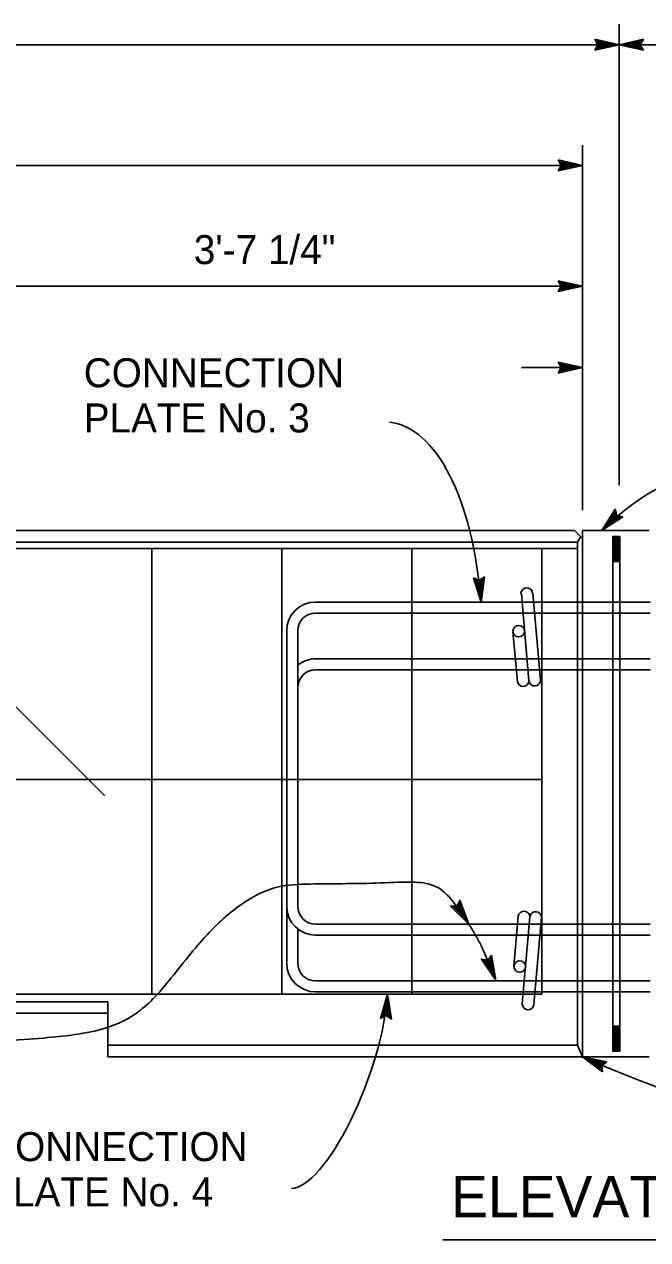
# Model space of a CAD drawing. Extents: x -894 to 866, y -476 to 714.
# Drawn here: x -246.4 to -95.8, y -148.2 to 145.6 of the extents above; entities that cross this region are included whole.
import ezdxf

# ---------------------------------------------------------------- set-up
doc = ezdxf.new("R2010")
doc.units = 0
for name, color, linetype in [('56 Stage 3 Anno', 7, 'Continuous'), ('57 Undefined', 7, 'Continuous'), ('60 Nongeo Data', 7, 'Continuous')]:
    doc.layers.add(name, color=color, linetype=linetype)

msp = doc.modelspace()

# ---------------------------------------------------------------- linework, layer by layer
at = {"layer": '56 Stage 3 Anno'}
for p, q in [((-102.66, 34.22), (-102.66, 145.57)), ((-107.78, 140.65), (-108.57, 141.97)), ((-108.57, 141.97), (-108.57, 141.97)), ((-108.57, 141.97), (-102.66, 140.65)), ((-108.35, 141.62), (-104.02, 140.65)), ((-108.12, 141.27), (-105.38, 140.66)), ((-102.66, 140.65), (-96.76, 141.96)), ((-101.29, 140.66), (-96.99, 141.61)), ((-99.94, 140.65), (-97.16, 141.27)), ((-96.76, 141.96), (-97.54, 140.65)), ((-96.76, 141.96), (-96.76, 141.96)), ((-663.79, 140.65), (-102.66, 140.65)), ((-102.66, 140.65), (-108.57, 139.34)), ((-108.57, 139.34), (-107.78, 140.65)), ((-108.57, 139.34), (-108.57, 139.34)), ((-104.03, 140.65), (-108.34, 139.7)), ((-105.38, 140.66), (-108.16, 140.04)), ((-107.95, 140.93), (-106.74, 140.66)), ((-106.74, 140.66), (-107.93, 140.39)), ((-102.66, 140.65), (-102.66, 140.65)), ((-96.76, 139.33), (-102.66, 140.65)), ((-102.66, 140.65), (-102.66, 140.65)), ((-102.66, 140.65), (460.12, 140.65)), ((-96.97, 139.68), (-101.3, 140.65)), ((-97.2, 140.04), (-99.94, 140.65)), ((-98.58, 140.65), (-97.39, 140.91)), ((-97.37, 140.38), (-98.58, 140.65)), ((-97.54, 140.65), (-96.76, 139.33)), ((-96.76, 139.33), (-96.76, 139.33)), ((-111.54, 28.14), (-111.54, 116.39)), ((-116.65, 111.46), (-117.44, 112.78)), ((-117.44, 112.78), (-117.44, 112.78)), ((-117.44, 112.78), (-111.54, 111.46)), ((-117.23, 112.43), (-112.89, 111.46)), ((-117, 112.08), (-114.26, 111.47)), ((-116.83, 111.74), (-115.61, 111.47)), ((-659.33, 111.46), (-111.54, 111.46)), ((-111.54, 111.46), (-117.44, 110.15)), ((-117.44, 110.15), (-116.65, 111.46)), ((-117.44, 110.16), (-117.44, 110.16)), ((-112.91, 111.46), (-117.21, 110.51)), ((-114.26, 111.47), (-117.04, 110.85)), ((-115.61, 111.47), (-116.8, 111.2)), ((-111.54, 111.46), (-111.54, 111.46)), ((-268.17, 82.27), (-111.54, 82.27)), ((-116.65, 82.27), (-117.44, 83.59)), ((-117.44, 83.59), (-117.44, 83.59)), ((-117.44, 83.59), (-111.54, 82.27)), ((-111.54, 82.27), (-117.44, 80.97)), ((-117.44, 80.97), (-116.65, 82.27)), ((-117.23, 83.24), (-112.89, 82.28)), ((-112.91, 82.27), (-117.21, 81.32)), ((-114.26, 82.28), (-117.04, 81.66)), ((-117, 82.89), (-114.26, 82.28)), ((-116.83, 82.55), (-115.61, 82.28)), ((-115.61, 82.28), (-116.8, 82.01)), ((-111.54, 82.27), (-111.54, 82.27)), ((-117.44, 80.97), (-117.44, 80.97)), ((-126.3, 62.59), (-111.54, 62.59)), ((-116.65, 62.59), (-117.44, 63.91)), ((-117.44, 63.91), (-117.44, 63.91)), ((-117.44, 63.91), (-111.54, 62.59)), ((-111.54, 62.59), (-117.44, 61.28)), ((-117.44, 61.28), (-116.65, 62.59)), ((-117.23, 63.56), (-112.89, 62.59)), ((-112.91, 62.59), (-117.21, 61.63)), ((-114.26, 62.59), (-117.04, 61.98)), ((-117, 63.2), (-114.26, 62.59)), ((-116.83, 62.86), (-115.61, 62.59)), ((-115.61, 62.59), (-116.8, 62.33)), ((-111.54, 62.59), (-111.54, 62.59)), ((-117.44, 61.28), (-117.44, 61.28)), ((-106.81, 23.22), (-103.62, 28.36)), ((-101.74, 26.53), (-106.81, 23.22)), ((-102.14, 26.62), (-105.86, 24.19)), ((-105.85, 24.2), (-103.53, 27.95)), ((-104.91, 25.16), (-103.41, 27.59)), ((-102.55, 26.7), (-104.91, 25.16)), ((-103.96, 26.14), (-103.31, 27.17)), ((-102.92, 26.81), (-103.96, 26.14)), ((-103.62, 28.36), (-103.62, 28.36)), ((-103.62, 28.36), (-103.23, 26.88)), ((-103.23, 26.88), (-101.74, 26.53)), ((-101.74, 26.53), (-101.74, 26.53)), ((-106.81, 23.22), (-106.81, 23.22)), ((-136.05, 5.94), (-137.85, 11.81)), ((-137.85, 11.81), (-137.85, 11.81)), ((-137.85, 11.81), (-136.46, 11.12)), ((-136.46, 11.12), (-135.19, 12.02)), ((-135.53, 11.78), (-136.16, 7.31)), ((-135.19, 12.02), (-136.05, 5.94)), ((-135.19, 12.02), (-135.19, 12.02)), ((-136.16, 7.32), (-137.48, 11.61)), ((-136.27, 8.69), (-137.12, 11.46)), ((-136.38, 10.07), (-136.74, 11.25)), ((-136.2, 11.31), (-136.38, 10.07)), ((-135.87, 11.52), (-136.27, 8.69)), ((-136.05, 5.94), (-136.05, 5.94)), ((-141.15, -66.15), (-141.15, -66.15)), ((-143.39, -67.6), (-143.39, -67.6)), ((-139.01, -71.92), (-139.01, -71.92)), ((-135.97, -80.38), (-135.97, -80.38)), ((-133.49, -79.38), (-133.49, -79.38)), ((-132.5, -85.45), (-132.5, -85.45)), ((-160.37, -94.73), (-158.64, -88.83)), ((-160, -94.54), (-158.73, -90.21)), ((-158.73, -90.22), (-158.05, -94.64)), ((-158.64, -88.83), (-158.64, -88.83)), ((-158.64, -88.83), (-157.71, -94.9)), ((-159.63, -94.33), (-158.83, -91.59)), ((-159.27, -94.17), (-158.92, -92.96)), ((-158.92, -92.96), (-158.73, -94.19)), ((-158.83, -91.59), (-158.39, -94.45)), ((-158.98, -94.02), (-160.37, -94.73)), ((-160.37, -94.73), (-160.37, -94.73)), ((-157.71, -94.9), (-158.98, -94.02)), ((-157.71, -94.9), (-157.71, -94.9)), ((-106.71, -107.6), (-111.54, -103.95)), ((-111.54, -103.95), (-111.54, -103.95)), ((-111.54, -103.95), (-105.62, -105.21)), ((-106.76, -107.19), (-110.3, -104.51)), ((-110.29, -104.51), (-105.98, -105.44)), ((-106.82, -106.78), (-109.06, -105.08)), ((-109.06, -105.08), (-106.28, -105.67)), ((-106.84, -106.39), (-107.83, -105.65)), ((-107.83, -105.65), (-106.64, -105.9)), ((-105.62, -105.21), (-106.88, -106.07)), ((-105.62, -105.21), (-105.62, -105.21)), ((-106.88, -106.07), (-106.71, -107.6)), ((-106.71, -107.6), (-106.71, -107.6))]:
    msp.add_line(p, q, dxfattribs=at)
for points in [[(-141.15, -66.15), (-139.01, -71.92), (-143.39, -67.6), (-142.98, -67.59), (-139.77, -70.75), (-141.33, -66.52), (-141.52, -66.89), (-140.51, -69.6), (-142.57, -67.58), (-142.15, -67.56), (-141.26, -68.44), (-141.7, -67.26), (-141.84, -67.55), (-143.39, -67.6), (-141.84, -67.55)], [(-133.49, -79.38), (-132.5, -85.45), (-135.97, -80.38), (-135.56, -80.44), (-133.02, -84.16), (-133.74, -79.71), (-133.99, -80.04), (-133.53, -82.89), (-135.16, -80.51), (-134.75, -80.58), (-134.04, -81.6), (-134.24, -80.37), (-134.44, -80.63), (-135.97, -80.38), (-134.44, -80.63)]]:
    msp.add_lwpolyline(points, close=True, dxfattribs=at)
for centre, major_axis, ratio, start_param, end_param in [((-162.39, -11.5), (-3.78, -60.93), 0.434655, 1.887847, 3.125831), ((-80.51, 8.47), (-35.39, -20.91), 0.682295, 3.983748, 5.08967), ((-172.49, -106.43), (-10.6, -29.23), 0.309462, 0.124652, 2.324162), ((-17.33, -49.59), (159.28, -20.26), 0.486691, 4.142742, 4.799766)]:
    msp.add_ellipse(centre, major_axis=major_axis, ratio=ratio, start_param=start_param, end_param=end_param, dxfattribs=at)
for points, degree in [([(-139.01, -71.92), (-140.3, -69.93), (-143.91, -64.45), (-148.02, -62.05), (-153.03, -61.6), (-161.13, -62.05), (-170.97, -62.16), (-179.64, -62.19), (-187.06, -62.81), (-196.03, -68.07), (-204.99, -77.04), (-214.58, -90.03), (-222.31, -95.91), (-231.27, -98.39), (-242.41, -99.63), (-261.2, -100.79), (-268.35, -100.48)], 3), ([(-132.5, -85.45), (-135.19, -78.75), (-137.24, -74.66), (-139, -71.94)], 2)]:
    msp.add_open_spline(points, degree=degree, dxfattribs=at)
at = {"layer": '57 Undefined'}
msp.add_line((-145.25, -148.18), (-56.44, -148.18), dxfattribs=at)
at = {"layer": '60 Nongeo Data'}
for p, q in [((-657.43, 23.22), (-113.43, 23.22)), ((-113.43, 23.22), (-111.54, 21.26)), ((-112.71, 20.43), (-111.98, 21.73)), ((-111.54, 23.22), (-111.54, -103.95)), ((-111.54, 23.22), (-95.37, 23.22)), ((-104.17, 21.77), (-104.17, -102.6)), ((-104.17, 21.77), (-102.49, 21.77)), ((-104.17, 21.63), (-102.49, 21.63)), ((-104.17, 21.49), (-102.49, 21.49)), ((-104.17, 21.35), (-102.49, 21.35)), ((-104.17, 21.22), (-102.49, 21.22)), ((-104.17, 21.07), (-102.49, 21.07)), ((-104.17, 20.94), (-102.49, 20.94)), ((-104.17, 20.8), (-102.49, 20.8)), ((-104.17, 20.66), (-102.49, 20.66)), ((-102.49, 21.77), (-102.49, -102.6)), ((-658.15, 20.43), (-112.71, 20.43)), ((-645.64, 18.86), (-112.71, 18.86)), ((-215.65, 18.86), (-215.65, -88.83)), ((-184.2, 18.86), (-184.2, -88.83)), ((-152.76, 18.86), (-152.76, -88.83)), ((-121.32, 18.86), (-121.32, -88.83)), ((-112.71, 20.43), (-112.71, -101.15)), ((-104.17, 20.52), (-102.49, 20.52)), ((-104.17, 20.38), (-102.49, 20.38)), ((-104.17, 20.24), (-102.49, 20.24)), ((-104.17, 20.1), (-102.49, 20.1)), ((-104.17, 19.96), (-102.49, 19.96)), ((-104.17, 19.82), (-102.49, 19.82)), ((-104.17, 19.68), (-102.49, 19.68)), ((-104.17, 19.54), (-102.49, 19.54)), ((-104.17, 19.4), (-102.49, 19.4)), ((-104.17, 19.26), (-102.49, 19.26)), ((-104.17, 19.12), (-102.49, 19.12)), ((-104.17, 18.98), (-102.49, 18.98)), ((-104.17, 18.84), (-102.49, 18.84)), ((-104.17, 18.7), (-102.49, 18.7)), ((-104.17, 18.56), (-102.49, 18.56)), ((-104.17, 18.42), (-102.49, 18.42)), ((-104.17, 18.28), (-102.49, 18.28)), ((-104.17, 18.14), (-102.49, 18.14)), ((-104.17, 18), (-102.49, 18)), ((-104.17, 17.86), (-102.49, 17.86)), ((-104.17, 17.72), (-102.49, 17.72)), ((-104.17, 17.58), (-102.49, 17.58)), ((-104.17, 17.44), (-102.49, 17.44)), ((-104.17, 17.3), (-102.49, 17.3)), ((-104.17, 17.16), (-102.49, 17.16)), ((-104.17, 17.02), (-102.49, 17.02)), ((-104.17, 16.88), (-102.49, 16.88)), ((-104.17, 16.74), (-102.49, 16.74)), ((-104.17, 16.6), (-102.49, 16.6)), ((-104.17, 16.46), (-102.49, 16.46)), ((-104.17, 16.32), (-102.49, 16.32)), ((-104.17, 16.18), (-102.49, 16.18)), ((-104.17, 16.04), (-102.49, 16.04)), ((-104.17, 15.9), (-102.49, 15.9)), ((-104.17, 15.76), (-102.49, 15.76)), ((-111.54, 5.94), (-176.03, 5.94)), ((-124.46, -13.12), (-126.3, 7.94)), ((-121.67, -12.93), (-123.51, 8.12)), ((-111.54, 5.94), (-95.19, 5.94)), ((-111.54, 3.28), (-176.03, 3.28)), ((-111.54, 3.28), (-95.19, 3.28)), ((-183.01, -1.05), (-183.01, -81.18)), ((-180.36, -1.03), (-180.36, -67.6)), ((-127.27, -13.25), (-128.33, -1.22)), ((-111.54, -7.8), (-176.03, -7.8)), ((-111.54, -7.8), (-95.19, -7.8)), ((-227, -40.9), (-258.36, -9.54)), ((-111.54, -10.46), (-176.03, -10.46)), ((-111.54, -10.46), (-95.19, -10.46)), ((-180.36, -14.77), (-180.36, -68.01)), ((-121.32, -36.97), (-645.64, -36.97)), ((-127.05, -70.01), (-128.1, -82.04)), ((-124.23, -70.13), (-126.07, -91.19)), ((-121.44, -70.33), (-123.28, -91.37)), ((-180.36, -73.05), (-180.36, -81.34)), ((-176.03, -71.9), (-111.54, -71.9)), ((-111.54, -71.9), (-95.19, -71.9)), ((-176.03, -74.56), (-111.54, -74.56)), ((-111.54, -74.56), (-95.19, -74.56)), ((-176.03, -85.64), (-111.54, -85.64)), ((-111.54, -85.64), (-95.19, -85.64)), ((-645.64, -88.83), (-121.32, -88.83)), ((-540.41, -90.67), (-226.27, -90.67)), ((-226.27, -90.67), (-226.27, -103.95)), ((-176.03, -88.3), (-111.54, -88.3)), ((-111.54, -88.3), (-95.19, -88.3)), ((-540.41, -93.47), (-226.27, -93.47)), ((-104.17, -96.59), (-102.49, -96.59)), ((-104.17, -96.73), (-102.49, -96.73)), ((-104.17, -96.87), (-102.49, -96.87)), ((-104.17, -97.01), (-102.49, -97.01)), ((-104.17, -97.15), (-102.49, -97.15)), ((-104.17, -97.29), (-102.49, -97.29)), ((-104.17, -97.43), (-102.49, -97.43)), ((-104.17, -97.57), (-102.49, -97.57)), ((-104.17, -97.71), (-102.49, -97.71)), ((-104.17, -97.85), (-102.49, -97.85)), ((-104.17, -97.99), (-102.49, -97.99)), ((-104.17, -98.13), (-102.49, -98.13)), ((-104.17, -98.27), (-102.49, -98.27)), ((-104.17, -98.41), (-102.49, -98.41)), ((-104.17, -98.55), (-102.49, -98.55)), ((-104.17, -98.69), (-102.49, -98.69)), ((-104.17, -98.82), (-102.49, -98.82)), ((-104.17, -98.97), (-102.49, -98.97)), ((-104.17, -99.1), (-102.49, -99.1)), ((-104.17, -99.24), (-102.49, -99.24)), ((-104.17, -99.38), (-102.49, -99.38)), ((-104.17, -99.52), (-102.49, -99.52)), ((-104.17, -99.66), (-102.49, -99.66)), ((-104.17, -99.8), (-102.49, -99.8)), ((-226.27, -101.15), (-112.71, -101.15)), ((-111.54, -103.95), (-112.71, -101.15)), ((-104.17, -99.94), (-102.49, -99.94)), ((-104.17, -100.08), (-102.49, -100.08)), ((-104.17, -100.22), (-102.49, -100.22)), ((-104.17, -100.36), (-102.49, -100.36)), ((-104.17, -100.5), (-102.49, -100.5)), ((-104.17, -100.64), (-102.49, -100.64)), ((-104.17, -100.78), (-102.49, -100.78)), ((-104.17, -100.92), (-102.49, -100.92)), ((-104.17, -101.06), (-102.49, -101.06)), ((-104.17, -101.2), (-102.49, -101.2)), ((-104.17, -101.34), (-102.49, -101.34)), ((-104.17, -101.48), (-102.49, -101.48)), ((-104.17, -101.62), (-102.49, -101.62)), ((-104.17, -101.76), (-102.49, -101.76)), ((-104.17, -101.9), (-102.49, -101.9)), ((-104.17, -102.04), (-102.49, -102.04)), ((-104.17, -102.18), (-102.49, -102.18)), ((-104.17, -102.32), (-102.49, -102.32)), ((-104.17, -102.46), (-102.49, -102.46)), ((-104.17, -102.6), (-102.49, -102.6)), ((-226.27, -103.95), (-95.37, -103.95))]:
    msp.add_line(p, q, dxfattribs=at)
for centre in [(-126.93, -1.1), (-126.7, -82.15)]:
    msp.add_circle(centre, 1.4, dxfattribs=at)
for centre, radius, start, end in [((-125, 7.96), 1.4, 6.3751, 181.3843), ((-176.03, -1.05), 6.99, 90, 180), ((-176.03, -1.05), 4.33, 90, 180), ((-176.03, -14.79), 6.99, 90, 128.3163), ((-176.03, -14.79), 4.33, 90, 180), ((-125.87, -13.08), 1.4, 186.3751, 1.3843), ((-123.07, -12.95), 1.4, 186.3751, 1.3843), ((-176.03, -67.57), 6.99, 181.994, 270), ((-176.03, -67.57), 4.33, 180, 270), ((-125.64, -70.18), 1.4, 358.6157, 173.6249), ((-122.84, -70.3), 1.4, 358.6157, 173.6249), ((-176.03, -81.31), 6.99, 180, 270), ((-176.03, -81.31), 4.33, 180, 270), ((-124.67, -91.22), 1.4, 178.6157, 353.6249)]:
    msp.add_arc(centre, radius, start, end, dxfattribs=at)

# ---------------------------------------------------------------- texts
at = {"layer": '57 Undefined'}
for s, height, p in [('3\'-7 1/4"', 7, (-205.48, 87.61)), ('CONNECTION', 7, (-232.08, 57.86)), ('PLATE No. 3', 7, (-232.08, 46.93)), ('CONNECTION', 7, (-255.42, -129.19)), ('PLATE No. 4', 7, (-255.42, -140.13)), ('ELEVATION', 10, (-143.3, -142.75))]:
    msp.add_text(s, height=height, dxfattribs=at).set_placement(p)

doc.saveas('drawing.dxf')
